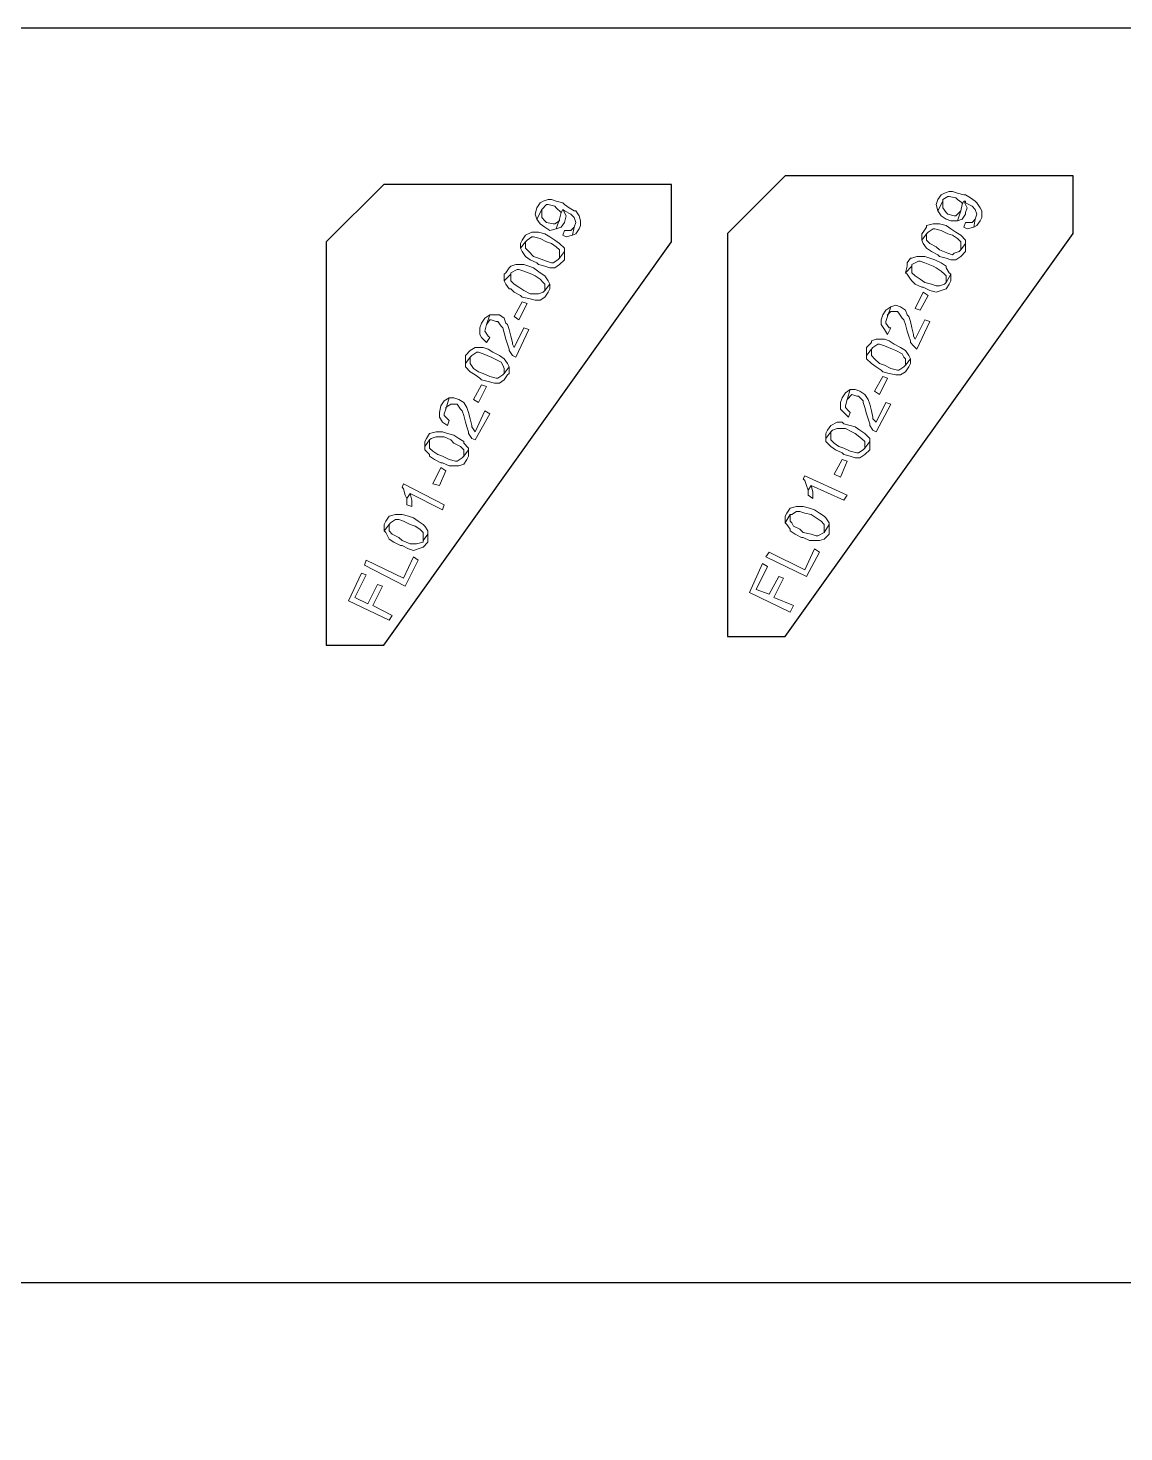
# Model space of a CAD drawing. Header units: millimetres. Extents: x 977 to 12288, y -94 to 5752.
# Drawn here: x 3870.8 to 4061.1, y 1615.2 to 1859 of the extents above; entities that cross this region are included whole.
import ezdxf

# ---------------------------------------------------------------- set-up
doc = ezdxf.new("R2010")
doc.units = ezdxf.units.MM

msp = doc.modelspace()

# ---------------------------------------------------------------- linework, layer by layer
at = {"color": 7, "linetype": 'Continuous', "lineweight": 25}
for p, q in [((4002.30094798, 1833.35889284), (3992.30094798, 1823.35889284)), ((4052.30094798, 1833.35889284), (4002.30094798, 1833.35889284)), ((4052.30094798, 1823.35889284), (4052.30094798, 1833.35889284)), ((3932.58726711, 1831.89206663), (3922.58726711, 1821.89206663)), ((3982.58726711, 1831.89206663), (3932.58726711, 1831.89206663)), ((3982.58726711, 1821.89206663), (3982.58726711, 1831.89206663)), ((3922.58726711, 1821.89206663), (3922.58726711, 1751.89206663)), ((3932.58726711, 1751.89206663), (3982.58726711, 1821.89206663)), ((3992.30094798, 1823.35889284), (3992.30094798, 1753.35889284)), ((4002.30094798, 1753.35889284), (4052.30094798, 1823.35889284)), ((3992.30094798, 1753.35889284), (4002.30094798, 1753.35889284)), ((3922.58726711, 1751.89206663), (3932.58726711, 1751.89206663)), ((4235.93056249, 1641.13241992), (3705.93056249, 1641.13241992))]:
    msp.add_line(p, q, dxfattribs=at)
msp.add_lwpolyline([(4483.71602095, 1859.03641665), (2673.53475737, 1859.03641665), (2673.53475737, 1206.52011083)])
at = {"color": 4, "lineweight": 0}
for points in [[(3959.175938, 1827.83891855), (3958.89390161, 1826.71077301), (3959.175938, 1825.86466386), (3959.175938, 1825.86466386), (3960.02204715, 1827.55688217), (3960.02204715, 1827.55688217), (3960.8681563, 1828.40299132), (3961.15019268, 1828.40299132), (3962.27833822, 1828.12095493), (3962.5603746, 1827.83891855), (3963.40648376, 1826.9928094), (3963.40648376, 1826.9928094), (3963.68852014, 1827.55688217), (3963.97055653, 1827.27484578), (3963.97055653, 1827.27484578), (3965.09870206, 1826.71077301), (3965.66277483, 1826.14670024), (3965.94481121, 1825.30059109), (3965.66277483, 1824.45448194), (3965.38073845, 1823.04430002), (3965.94481121, 1823.3263364), (3966.50888398, 1824.17244556), (3966.79092037, 1824.73651832), (3966.79092037, 1825.58262748), (3966.50888398, 1826.42873663), (3965.94481121, 1827.27484578), (3965.66277483, 1827.27484578), (3964.81666568, 1827.83891855), (3963.97055653, 1828.40299132), (3963.68852014, 1828.6850277), (3962.5603746, 1828.96706409), (3961.71426545, 1829.24910047), (3961.15019268, 1829.24910047), (3960.30408353, 1828.96706409), (3959.74001076, 1828.6850277)], [(4028.83892488, 1829.24910047), (4028.55688849, 1828.40299132), (4028.83892488, 1827.27484578), (4028.83892488, 1827.27484578), (4029.68503403, 1828.96706409), (4029.68503403, 1829.24910047), (4030.53114318, 1829.81317324), (4030.81317957, 1829.81317324), (4031.9413251, 1829.53113685), (4032.22336149, 1829.24910047), (4033.06947064, 1828.6850277), (4033.06947064, 1828.40299132), (4033.35150702, 1828.96706409), (4033.63354341, 1828.96706409), (4033.63354341, 1828.6850277), (4034.76168894, 1828.12095493), (4035.32576171, 1827.55688217), (4035.6077981, 1826.71077301), (4035.32576171, 1825.86466386), (4035.04372533, 1824.45448194), (4035.6077981, 1824.73651832), (4036.17187087, 1825.58262748), (4036.45390725, 1826.14670024), (4036.45390725, 1827.27484578), (4036.17187087, 1827.83891855), (4035.6077981, 1828.6850277), (4035.32576171, 1828.96706409), (4034.47965256, 1829.53113685), (4033.63354341, 1830.09520962), (4033.35150702, 1830.09520962), (4032.22336149, 1830.37724601), (4031.37725234, 1830.65928239), (4030.81317957, 1830.65928239), (4029.96707041, 1830.37724601), (4029.40299765, 1830.09520962)], [(4028.83892488, 1827.27484578), (4029.40299765, 1826.42873663), (4030.2491068, 1825.86466386), (4031.09521595, 1825.58262748), (4032.22336149, 1825.58262748), (4032.78743426, 1827.27484578), (4032.78743426, 1827.27484578), (4031.9413251, 1826.42873663), (4031.65928872, 1826.42873663), (4030.53114318, 1826.71077301), (4030.2491068, 1826.9928094), (4029.68503403, 1827.83891855), (4029.68503403, 1828.12095493), (4029.68503403, 1828.96706409)], [(4033.06947064, 1828.40299132), (4032.78743426, 1827.27484578), (4032.22336149, 1825.58262748), (4033.06947064, 1825.86466386), (4033.63354341, 1826.71077301), (4033.63354341, 1826.9928094), (4033.91557979, 1827.83891855), (4033.91557979, 1827.83891855), (4033.35150702, 1828.96706409)], [(3959.175938, 1825.86466386), (3959.74001076, 1825.01855471), (3960.58611992, 1824.45448194), (3961.43222907, 1823.89040917), (3962.5603746, 1824.17244556), (3963.12444737, 1825.86466386), (3963.12444737, 1825.58262748), (3962.27833822, 1825.01855471), (3961.99630184, 1825.01855471), (3960.8681563, 1825.30059109), (3960.58611992, 1825.58262748), (3960.02204715, 1826.14670024), (3960.02204715, 1826.42873663), (3960.02204715, 1827.55688217)], [(3963.40648376, 1826.9928094), (3963.12444737, 1825.86466386), (3962.5603746, 1824.17244556), (3963.40648376, 1824.45448194), (3963.97055653, 1825.30059109), (3963.97055653, 1825.30059109), (3964.25259291, 1826.42873663), (3964.25259291, 1826.42873663), (3963.68852014, 1827.55688217)], [(3956.63761054, 1822.19819087), (3956.35557415, 1821.6341181), (3956.35557415, 1820.78800895), (3957.20168331, 1821.91615448), (3957.48371969, 1822.19819087), (3958.32982884, 1822.76226363), (3958.61186523, 1822.76226363), (3959.74001076, 1822.48022725), (3960.8681563, 1821.91615448), (3961.71426545, 1821.6341181), (3962.5603746, 1821.07004533), (3963.12444737, 1820.50597256), (3963.12444737, 1819.94189979), (3963.12444737, 1819.09579064), (3963.97055653, 1820.22393618), (3963.97055653, 1820.78800895), (3963.12444737, 1821.6341181), (3963.12444737, 1821.6341181), (3962.27833822, 1822.19819087), (3961.43222907, 1822.76226363), (3960.58611992, 1823.3263364), (3959.45797438, 1823.60837279), (3959.45797438, 1823.60837279), (3958.32982884, 1823.60837279), (3958.32982884, 1823.60837279), (3957.20168331, 1823.04430002), (3957.20168331, 1823.04430002)], [(3963.97055653, 1823.89040917), (3963.68852014, 1823.04430002), (3964.25259291, 1822.76226363), (3965.38073845, 1823.04430002), (3965.66277483, 1824.45448194), (3965.09870206, 1823.89040917), (3965.09870206, 1823.89040917)], [(4026.30059742, 1823.60837279), (4026.01856104, 1823.3263364), (4026.01856104, 1822.19819087), (4026.86467019, 1823.3263364), (4027.14670657, 1823.60837279), (4027.99281573, 1824.17244556), (4028.27485211, 1824.17244556), (4029.40299765, 1823.89040917), (4030.53114318, 1823.3263364), (4031.37725234, 1823.04430002), (4032.22336149, 1822.48022725), (4032.78743426, 1821.91615448), (4032.78743426, 1821.6341181), (4032.78743426, 1820.50597256), (4033.63354341, 1821.6341181), (4033.63354341, 1822.19819087), (4032.78743426, 1823.04430002), (4032.78743426, 1823.04430002), (4031.9413251, 1823.60837279), (4031.09521595, 1824.17244556), (4030.2491068, 1824.73651832), (4029.12096126, 1825.01855471), (4029.12096126, 1825.01855471), (4027.99281573, 1825.01855471), (4027.99281573, 1825.01855471), (4026.86467019, 1824.73651832), (4026.86467019, 1824.45448194)], [(4033.63354341, 1825.30059109), (4033.35150702, 1824.45448194), (4033.91557979, 1824.17244556), (4035.04372533, 1824.45448194), (4035.32576171, 1825.86466386), (4034.76168894, 1825.30059109), (4034.76168894, 1825.30059109)], [(3956.35557415, 1820.78800895), (3956.63761054, 1820.22393618), (3957.20168331, 1819.37782702), (3957.20168331, 1819.37782702), (3958.04779246, 1818.81375426), (3959.175938, 1818.24968149), (3959.45797438, 1817.9676451), (3960.58611992, 1817.68560872), (3961.43222907, 1817.40357234), (3962.27833822, 1817.40357234), (3963.12444737, 1817.9676451), (3963.97055653, 1818.81375426), (3963.97055653, 1819.09579064), (3963.97055653, 1820.22393618), (3963.12444737, 1819.09579064), (3962.84241099, 1818.81375426), (3961.99630184, 1818.24968149), (3961.71426545, 1818.24968149), (3960.8681563, 1818.53171787), (3959.45797438, 1819.09579064), (3958.61186523, 1819.37782702), (3957.76575607, 1820.22393618), (3957.20168331, 1820.78800895), (3957.20168331, 1820.78800895), (3957.20168331, 1821.91615448)], [(4026.01856104, 1822.19819087), (4026.30059742, 1821.6341181), (4026.86467019, 1820.78800895), (4026.86467019, 1820.78800895), (4027.71077934, 1820.22393618), (4028.83892488, 1819.65986341), (4029.12096126, 1819.37782702), (4030.2491068, 1819.09579064), (4031.09521595, 1818.81375426), (4031.9413251, 1818.81375426), (4032.78743426, 1819.37782702), (4033.63354341, 1820.22393618), (4033.63354341, 1820.78800895), (4033.63354341, 1821.6341181), (4032.78743426, 1820.50597256), (4032.50539787, 1820.22393618), (4031.65928872, 1819.94189979), (4031.37725234, 1819.65986341), (4030.53114318, 1819.94189979), (4029.12096126, 1820.50597256), (4028.55688849, 1821.07004533), (4027.42874296, 1821.6341181), (4026.86467019, 1822.19819087), (4026.86467019, 1822.48022725), (4026.86467019, 1823.3263364)], [(4023.48023358, 1818.24968149), (4023.48023358, 1817.68560872), (4023.19819719, 1816.55746318), (4024.32634273, 1817.68560872), (4024.32634273, 1817.9676451), (4025.45448827, 1818.53171787), (4025.73652465, 1818.53171787), (4026.5826338, 1818.24968149), (4027.99281573, 1817.68560872), (4028.55688849, 1817.40357234), (4029.40299765, 1816.83949957), (4029.96707041, 1816.2754268), (4030.2491068, 1815.99339042), (4030.2491068, 1814.86524488), (4031.09521595, 1816.2754268), (4030.81317957, 1816.55746318), (4030.2491068, 1817.40357234), (4030.2491068, 1817.68560872), (4029.40299765, 1818.24968149), (4028.27485211, 1818.81375426), (4027.42874296, 1819.09579064), (4026.5826338, 1819.37782702), (4026.30059742, 1819.37782702), (4025.17245188, 1819.37782702), (4025.17245188, 1819.37782702), (4024.32634273, 1819.09579064), (4024.04430635, 1819.09579064)], [(3953.8172467, 1816.55746318), (3953.53521031, 1816.2754268), (3953.53521031, 1815.14728126), (3954.66335585, 1816.2754268), (3954.66335585, 1816.55746318), (3955.79150139, 1817.12153595), (3956.07353777, 1817.12153595), (3956.91964692, 1816.83949957), (3958.32982884, 1816.2754268), (3958.89390161, 1815.99339042), (3959.74001076, 1815.42931765), (3960.30408353, 1814.86524488), (3960.58611992, 1814.58320849), (3960.58611992, 1813.45506296), (3961.43222907, 1814.58320849), (3961.15019268, 1815.14728126), (3960.58611992, 1815.99339042), (3960.58611992, 1815.99339042), (3959.74001076, 1816.55746318), (3958.61186523, 1817.40357234), (3957.76575607, 1817.68560872), (3956.91964692, 1817.9676451), (3956.63761054, 1817.9676451), (3955.509465, 1817.9676451), (3955.509465, 1817.9676451), (3954.66335585, 1817.68560872), (3954.38131946, 1817.40357234)], [(4023.19819719, 1816.55746318), (4023.48023358, 1816.2754268), (4024.04430635, 1815.42931765), (4024.32634273, 1815.14728126), (4024.8904155, 1814.58320849), (4026.01856104, 1814.01913573), (4026.30059742, 1814.01913573), (4027.42874296, 1813.45506296), (4028.55688849, 1813.17302657), (4029.40299765, 1813.45506296), (4030.2491068, 1813.73709934), (4030.81317957, 1814.58320849), (4031.09521595, 1815.14728126), (4031.09521595, 1816.2754268), (4030.2491068, 1814.86524488), (4029.96707041, 1814.58320849), (4029.12096126, 1814.30117211), (4028.55688849, 1814.30117211), (4027.71077934, 1814.58320849), (4026.5826338, 1814.86524488), (4025.73652465, 1815.42931765), (4024.8904155, 1815.99339042), (4024.32634273, 1816.55746318), (4024.32634273, 1816.83949957), (4024.32634273, 1817.68560872)], [(3953.53521031, 1815.14728126), (3953.8172467, 1814.58320849), (3954.38131946, 1813.73709934), (3954.66335585, 1813.73709934), (3955.22742862, 1813.17302657), (3956.35557415, 1812.60895381), (3956.63761054, 1812.32691742), (3957.76575607, 1812.04488104), (3958.89390161, 1811.76284465), (3959.74001076, 1811.76284465), (3960.58611992, 1812.32691742), (3961.15019268, 1813.17302657), (3961.43222907, 1813.73709934), (3961.43222907, 1814.58320849), (3960.58611992, 1813.45506296), (3960.30408353, 1813.17302657), (3959.45797438, 1812.89099019), (3958.89390161, 1812.89099019), (3958.04779246, 1812.89099019), (3956.91964692, 1813.45506296), (3956.07353777, 1814.01913573), (3955.22742862, 1814.58320849), (3954.66335585, 1815.14728126), (3954.66335585, 1815.42931765), (3954.66335585, 1816.2754268)], [(3956.07353777, 1808.37840804), (3955.22742862, 1808.94248081), (3956.63761054, 1811.48080827), (3957.48371969, 1811.19877188), (3956.07353777, 1808.37840804)], [(4025.73652465, 1810.07062635), (4024.8904155, 1810.35266273), (4026.30059742, 1813.17302657), (4027.14670657, 1812.60895381), (4025.73652465, 1810.07062635)], [(3949.58670093, 1807.81433528), (3949.30466455, 1806.96822612), (3949.30466455, 1805.84008059), (3949.58670093, 1805.27600782), (3950.43281009, 1804.42989867), (3950.99688285, 1805.27600782), (3950.71484647, 1805.5580442), (3950.1507737, 1806.40415335), (3950.1507737, 1806.40415335), (3950.43281009, 1807.53229889), (3950.99688285, 1809.2245172), (3950.1507737, 1808.66044443)], [(3950.99688285, 1809.2245172), (3950.43281009, 1807.53229889), (3950.43281009, 1807.53229889), (3950.99688285, 1808.37840804), (3951.27891924, 1808.37840804), (3952.12502839, 1808.09637166), (3952.40706478, 1808.09637166), (3952.97113754, 1807.25026251), (3953.25317393, 1806.96822612), (3953.53521031, 1806.12211697), (3953.8172467, 1804.99397143), (3954.09928308, 1804.14786228), (3954.38131946, 1803.30175313), (3954.38131946, 1803.01971674), (3954.94539223, 1802.17360759), (3955.509465, 1801.89157121), (3957.76575607, 1806.68618974), (3956.91964692, 1806.96822612), (3955.22742862, 1803.58378951), (3954.94539223, 1804.14786228), (3954.94539223, 1804.42989867), (3954.66335585, 1805.5580442), (3954.66335585, 1805.5580442), (3954.38131946, 1806.68618974), (3954.09928308, 1807.53229889), (3953.8172467, 1807.81433528), (3953.53521031, 1808.66044443), (3952.68910116, 1809.2245172), (3951.84299201, 1809.2245172)], [(4019.24968782, 1809.2245172), (4018.96765143, 1808.37840804), (4018.96765143, 1807.53229889), (4019.5317242, 1806.68618974), (4020.09579697, 1805.84008059), (4020.65986974, 1806.96822612), (4020.37783335, 1806.96822612), (4019.81376059, 1807.81433528), (4019.81376059, 1808.09637166), (4020.09579697, 1808.94248081), (4020.65986974, 1810.63469912), (4019.81376059, 1810.07062635)], [(4020.65986974, 1810.63469912), (4020.09579697, 1808.94248081), (4020.09579697, 1809.2245172), (4020.65986974, 1809.78858996), (4020.94190612, 1809.78858996), (4021.78801527, 1809.78858996), (4022.07005166, 1809.50655358), (4022.63412443, 1808.66044443), (4022.91616081, 1808.37840804), (4023.19819719, 1807.53229889), (4023.48023358, 1806.40415335), (4023.76226996, 1805.5580442), (4024.04430635, 1804.71193505), (4024.04430635, 1804.42989867), (4024.60837912, 1803.8658259), (4025.17245188, 1803.30175313), (4027.42874296, 1808.09637166), (4026.5826338, 1808.37840804), (4024.8904155, 1804.99397143), (4024.60837912, 1805.5580442), (4024.60837912, 1805.84008059), (4024.32634273, 1806.96822612), (4024.32634273, 1806.96822612), (4024.04430635, 1808.09637166), (4023.76226996, 1808.94248081), (4023.48023358, 1809.2245172), (4023.19819719, 1810.07062635), (4022.35208804, 1810.63469912), (4021.50597889, 1810.9167355)], [(4016.42932398, 1803.58378951), (4016.42932398, 1803.30175313), (4016.42932398, 1802.17360759), (4017.27543313, 1803.30175313), (4017.55746951, 1803.58378951), (4018.40357866, 1804.14786228), (4018.68561505, 1804.14786228), (4019.5317242, 1803.8658259), (4020.94190612, 1803.30175313), (4021.50597889, 1803.01971674), (4022.63412443, 1802.45564398), (4022.91616081, 1801.89157121), (4023.19819719, 1801.60953482), (4023.19819719, 1800.48138929), (4024.04430635, 1801.60953482), (4023.76226996, 1802.17360759), (4023.19819719, 1803.01971674), (4023.19819719, 1803.01971674), (4022.35208804, 1803.58378951), (4021.22394251, 1804.14786228), (4020.37783335, 1804.71193505), (4019.5317242, 1804.99397143), (4019.24968782, 1804.99397143), (4018.40357866, 1804.99397143), (4018.12154228, 1804.99397143), (4017.27543313, 1804.71193505), (4017.27543313, 1804.42989867)], [(3946.76633709, 1802.17360759), (3946.76633709, 1801.60953482), (3946.76633709, 1800.76342567), (3947.61244625, 1801.89157121), (3947.89448263, 1802.17360759), (3948.74059178, 1802.73768036), (3949.02262817, 1802.73768036), (3949.86873732, 1802.45564398), (3951.27891924, 1801.89157121), (3951.84299201, 1801.60953482), (3952.97113754, 1801.04546206), (3953.25317393, 1800.48138929), (3953.53521031, 1799.91731652), (3953.53521031, 1799.07120737), (3954.38131946, 1800.1993529), (3954.09928308, 1800.76342567), (3953.53521031, 1801.60953482), (3953.53521031, 1801.60953482), (3952.68910116, 1802.17360759), (3951.56095562, 1802.73768036), (3950.71484647, 1803.30175313), (3949.86873732, 1803.58378951), (3949.58670093, 1803.58378951), (3948.74059178, 1803.58378951), (3948.4585554, 1803.58378951), (3947.61244625, 1803.01971674), (3947.61244625, 1803.01971674)], [(3946.76633709, 1800.76342567), (3946.76633709, 1800.1993529), (3947.61244625, 1799.35324375), (3947.61244625, 1799.35324375), (3948.4585554, 1798.78917098), (3949.30466455, 1798.22509821), (3949.58670093, 1797.94306183), (3950.71484647, 1797.66102545), (3951.84299201, 1797.37898906), (3952.68910116, 1797.37898906), (3953.53521031, 1797.94306183), (3954.09928308, 1798.78917098), (3954.38131946, 1799.07120737), (3954.38131946, 1800.1993529), (3953.53521031, 1799.07120737), (3953.25317393, 1798.78917098), (3952.40706478, 1798.22509821), (3952.12502839, 1798.22509821), (3950.99688285, 1798.5071346), (3949.86873732, 1799.07120737), (3949.02262817, 1799.35324375), (3948.17651901, 1799.91731652), (3947.61244625, 1800.76342567), (3947.61244625, 1800.76342567), (3947.61244625, 1801.89157121)], [(4016.42932398, 1802.17360759), (4016.42932398, 1801.60953482), (4017.27543313, 1800.76342567), (4017.27543313, 1800.76342567), (4018.12154228, 1800.1993529), (4018.96765143, 1799.63528014), (4019.24968782, 1799.35324375), (4020.37783335, 1799.07120737), (4021.50597889, 1798.78917098), (4022.35208804, 1798.78917098), (4023.19819719, 1799.35324375), (4023.76226996, 1800.1993529), (4024.04430635, 1800.76342567), (4024.04430635, 1801.60953482), (4023.19819719, 1800.48138929), (4022.91616081, 1800.1993529), (4022.07005166, 1799.63528014), (4021.78801527, 1799.63528014), (4020.65986974, 1799.91731652), (4019.5317242, 1800.48138929), (4018.68561505, 1800.76342567), (4017.8395059, 1801.60953482), (4017.27543313, 1802.17360759), (4017.27543313, 1802.45564398), (4017.27543313, 1803.30175313)], [(3949.02262817, 1793.99455245), (3948.17651901, 1794.55862522), (3949.58670093, 1797.09695268), (3950.43281009, 1796.81491629), (3949.02262817, 1793.99455245)], [(4018.68561505, 1795.40473437), (4017.8395059, 1795.96880714), (4019.24968782, 1798.5071346), (4020.09579697, 1798.22509821), (4018.68561505, 1795.40473437)], [(3942.53579133, 1793.43047968), (3942.25375495, 1792.30233415), (3942.25375495, 1791.456225), (3942.81782771, 1790.61011584), (3943.66393687, 1790.04604307), (3943.94597325, 1790.89215223), (3943.66393687, 1791.17418861), (3943.0998641, 1791.73826138), (3943.0998641, 1792.02029776), (3943.38190048, 1792.86640692), (3943.94597325, 1794.8406616), (3943.0998641, 1794.27658884)], [(3943.94597325, 1794.8406616), (3943.38190048, 1792.86640692), (3943.38190048, 1793.1484433), (3944.22800964, 1793.71251607), (3944.22800964, 1793.71251607), (3945.07411879, 1793.71251607), (3945.35615517, 1793.71251607), (3945.92022794, 1792.86640692), (3946.20226432, 1792.58437053), (3946.48430071, 1791.73826138), (3946.76633709, 1790.61011584), (3947.04837348, 1789.76400669), (3947.33040986, 1788.91789754), (3947.33040986, 1788.63586115), (3947.89448263, 1787.789752), (3948.4585554, 1787.50771562), (3950.99688285, 1792.02029776), (3950.1507737, 1792.58437053), (3948.4585554, 1788.91789754), (3947.89448263, 1789.76400669), (3947.89448263, 1790.04604307), (3947.61244625, 1791.17418861), (3947.61244625, 1791.17418861), (3947.33040986, 1792.30233415), (3947.04837348, 1793.1484433), (3947.04837348, 1793.1484433), (3946.48430071, 1793.99455245), (3945.63819156, 1794.55862522), (3944.7920824, 1794.8406616)], [(4012.19877821, 1794.8406616), (4011.91674183, 1793.99455245), (4011.91674183, 1792.86640692), (4012.4808146, 1792.30233415), (4013.32692375, 1791.456225), (4013.60896013, 1792.30233415), (4013.32692375, 1792.58437053), (4012.76285098, 1793.1484433), (4012.76285098, 1793.43047968), (4013.04488737, 1794.55862522), (4013.60896013, 1796.25084353), (4012.76285098, 1795.68677076)], [(4013.60896013, 1796.25084353), (4013.04488737, 1794.55862522), (4013.04488737, 1794.55862522), (4013.89099652, 1795.40473437), (4013.89099652, 1795.40473437), (4014.73710567, 1795.12269799), (4015.01914205, 1795.12269799), (4015.86525121, 1794.27658884), (4015.86525121, 1793.99455245), (4016.14728759, 1793.1484433), (4016.42932398, 1792.02029776), (4016.71136036, 1791.17418861), (4016.99339674, 1790.32807946), (4016.99339674, 1790.04604307), (4017.55746951, 1789.19993392), (4018.12154228, 1788.91789754), (4020.65986974, 1793.71251607), (4019.81376059, 1793.99455245), (4018.12154228, 1790.61011584), (4017.55746951, 1791.17418861), (4017.55746951, 1791.456225), (4017.27543313, 1792.58437053), (4017.27543313, 1792.58437053), (4016.99339674, 1793.71251607), (4016.71136036, 1794.55862522), (4016.71136036, 1794.55862522), (4016.14728759, 1795.40473437), (4015.30117844, 1795.96880714), (4014.45506929, 1796.25084353)], [(4009.66045076, 1789.19993392), (4009.37841437, 1788.63586115), (4009.37841437, 1787.789752), (4010.22452352, 1788.91789754), (4010.50655991, 1789.19993392), (4011.35266906, 1789.48197031), (4011.63470545, 1789.48197031), (4012.76285098, 1789.48197031), (4013.89099652, 1788.91789754), (4014.45506929, 1788.63586115), (4015.58321482, 1787.789752), (4016.14728759, 1787.22567923), (4016.14728759, 1786.94364285), (4016.14728759, 1786.0975337), (4016.99339674, 1787.22567923), (4016.99339674, 1787.789752), (4016.14728759, 1788.63586115), (4016.14728759, 1788.63586115), (4015.30117844, 1789.19993392), (4014.45506929, 1789.76400669), (4013.60896013, 1790.04604307), (4012.4808146, 1790.32807946), (4012.19877821, 1790.61011584), (4011.35266906, 1790.61011584), (4011.35266906, 1790.61011584), (4010.22452352, 1790.04604307), (4010.22452352, 1790.04604307)], [(3939.99746387, 1787.789752), (3939.71542749, 1787.22567923), (3939.71542749, 1786.37957008), (3940.56153664, 1787.50771562), (3940.84357303, 1787.789752), (3941.68968218, 1788.07178839), (3941.97171856, 1788.07178839), (3943.0998641, 1788.07178839), (3944.22800964, 1787.50771562), (3944.7920824, 1786.94364285), (3945.92022794, 1786.37957008), (3946.48430071, 1785.81549731), (3946.48430071, 1785.53346093), (3946.48430071, 1784.68735178), (3947.33040986, 1785.81549731), (3947.33040986, 1786.0975337), (3946.48430071, 1786.94364285), (3946.48430071, 1787.22567923), (3945.63819156, 1787.789752), (3944.7920824, 1788.35382477), (3943.66393687, 1788.63586115), (3942.81782771, 1788.91789754), (3942.53579133, 1788.91789754), (3941.68968218, 1788.91789754), (3941.68968218, 1788.91789754), (3940.56153664, 1788.63586115), (3940.56153664, 1788.63586115)], [(3939.71542749, 1786.37957008), (3939.71542749, 1785.81549731), (3940.56153664, 1784.96938816), (3940.56153664, 1784.68735178), (3941.40764579, 1784.12327901), (3942.53579133, 1783.55920624), (3942.81782771, 1783.55920624), (3943.94597325, 1782.99513347), (3944.7920824, 1782.99513347), (3945.63819156, 1782.99513347), (3946.48430071, 1783.27716985), (3947.04837348, 1784.12327901), (3947.33040986, 1784.68735178), (3947.33040986, 1785.81549731), (3946.48430071, 1784.68735178), (3946.20226432, 1784.40531539), (3945.35615517, 1783.84124262), (3945.07411879, 1783.84124262), (3943.94597325, 1784.12327901), (3942.81782771, 1784.68735178), (3941.97171856, 1784.96938816), (3941.12560941, 1785.53346093), (3940.56153664, 1786.0975337), (3940.56153664, 1786.37957008), (3940.56153664, 1787.50771562)], [(4009.37841437, 1787.789752), (4009.37841437, 1787.22567923), (4010.22452352, 1786.37957008), (4010.22452352, 1786.37957008), (4011.07063268, 1785.81549731), (4012.19877821, 1785.25142454), (4012.4808146, 1784.96938816), (4013.60896013, 1784.68735178), (4014.45506929, 1784.40531539), (4015.30117844, 1784.40531539), (4016.14728759, 1784.96938816), (4016.99339674, 1785.81549731), (4016.99339674, 1786.0975337), (4016.99339674, 1787.22567923), (4016.14728759, 1786.0975337), (4015.86525121, 1785.81549731), (4015.01914205, 1785.25142454), (4014.73710567, 1785.25142454), (4013.60896013, 1785.53346093), (4012.4808146, 1786.0975337), (4011.63470545, 1786.37957008), (4010.78859629, 1786.94364285), (4010.22452352, 1787.50771562), (4010.22452352, 1787.789752), (4010.22452352, 1788.91789754)], [(3942.25375495, 1779.61069686), (3941.12560941, 1779.89273325), (3942.53579133, 1782.71309709), (3943.38190048, 1782.14902432), (3942.25375495, 1779.61069686)], [(4011.91674183, 1781.02087878), (4010.78859629, 1781.58495155), (4012.19877821, 1784.12327901), (4013.04488737, 1783.84124262), (4011.91674183, 1781.02087878)], [(3936.0489545, 1779.89273325), (3935.76691811, 1779.32866048), (3936.0489545, 1779.04662409), (3936.33099088, 1777.91847856), (3936.61302726, 1777.35440579), (3937.17710003, 1778.20051494), (3942.81782771, 1775.3801511), (3943.0998641, 1776.22626025)], [(4005.71194138, 1781.30291517), (4005.42990499, 1780.7388424), (4005.71194138, 1780.45680601), (4005.99397776, 1779.61069686), (4006.27601415, 1778.76458771), (4006.84008691, 1779.61069686), (4012.4808146, 1777.0723694), (4013.04488737, 1777.91847856)], [(3936.61302726, 1777.35440579), (3936.61302726, 1776.22626025), (3937.45913642, 1775.94422387), (3937.45913642, 1775.94422387), (3937.45913642, 1777.0723694), (3937.45913642, 1777.0723694), (3937.17710003, 1778.20051494)], [(4006.27601415, 1778.76458771), (4006.27601415, 1777.91847856), (4007.1221233, 1777.35440579), (4007.1221233, 1777.35440579), (4007.1221233, 1778.48255132), (4007.1221233, 1778.48255132), (4006.84008691, 1779.61069686)], [(4002.60954115, 1774.81607833), (4002.32750477, 1774.25200556), (4002.32750477, 1773.12386003), (4003.17361392, 1774.53404195), (4003.45565031, 1774.53404195), (4004.30175946, 1775.09811471), (4004.86583223, 1775.09811471), (4005.71194138, 1774.81607833), (4006.84008691, 1774.53404195), (4007.68619607, 1773.96996918), (4008.53230522, 1773.40589641), (4009.09637799, 1772.84182364), (4009.09637799, 1772.55978726), (4009.09637799, 1771.43164172), (4009.94248714, 1772.84182364), (4009.94248714, 1773.12386003), (4009.37841437, 1773.96996918), (4009.09637799, 1774.25200556), (4008.25026884, 1774.81607833), (4007.40415968, 1775.3801511), (4006.55805053, 1775.66218748), (4005.42990499, 1775.94422387), (4005.42990499, 1775.94422387), (4004.30175946, 1775.94422387), (4004.30175946, 1775.94422387), (4003.17361392, 1775.66218748), (4003.17361392, 1775.66218748)], [(3932.94655427, 1773.40589641), (3932.66451789, 1772.84182364), (3932.66451789, 1771.71367811), (3933.51062704, 1772.84182364), (3933.79266342, 1773.12386003), (3934.63877257, 1773.68793279), (3935.20284534, 1773.68793279), (3936.0489545, 1773.40589641), (3937.17710003, 1772.84182364), (3938.02320918, 1772.55978726), (3938.86931834, 1771.99571449), (3939.43339111, 1771.43164172), (3939.43339111, 1771.14960534), (3939.43339111, 1770.0214598), (3940.27950026, 1771.14960534), (3940.27950026, 1771.71367811), (3939.71542749, 1772.55978726), (3939.43339111, 1772.84182364), (3938.58728195, 1773.40589641), (3937.7411728, 1773.96996918), (3936.89506365, 1774.25200556), (3935.76691811, 1774.53404195), (3935.76691811, 1774.53404195), (3934.63877257, 1774.53404195), (3934.63877257, 1774.53404195), (3933.51062704, 1774.25200556), (3933.51062704, 1774.25200556)], [(3932.66451789, 1771.71367811), (3932.94655427, 1771.43164172), (3933.51062704, 1770.30349618), (3933.51062704, 1770.30349618), (3934.35673619, 1769.73942342), (3935.48488173, 1769.17535065), (3935.76691811, 1769.17535065), (3936.89506365, 1768.61127788), (3937.7411728, 1768.3292415), (3938.58728195, 1768.61127788), (3939.43339111, 1768.89331426), (3940.27950026, 1769.73942342), (3940.27950026, 1770.30349618), (3940.27950026, 1771.14960534), (3939.43339111, 1770.0214598), (3939.43339111, 1769.73942342), (3938.30524557, 1769.45738703), (3938.02320918, 1769.45738703), (3937.17710003, 1769.45738703), (3935.76691811, 1770.0214598), (3935.20284534, 1770.58553257), (3934.07469981, 1771.14960534), (3933.51062704, 1771.71367811), (3933.51062704, 1771.99571449), (3933.51062704, 1772.84182364)], [(4002.32750477, 1773.12386003), (4002.60954115, 1772.84182364), (4003.17361392, 1771.99571449), (4003.17361392, 1771.71367811), (4004.01972307, 1771.14960534), (4005.14786861, 1770.58553257), (4005.42990499, 1770.58553257), (4006.55805053, 1770.0214598), (4007.40415968, 1770.0214598), (4008.25026884, 1770.0214598), (4009.09637799, 1770.30349618), (4009.94248714, 1771.14960534), (4009.94248714, 1771.71367811), (4009.94248714, 1772.84182364), (4009.09637799, 1771.43164172), (4009.09637799, 1771.43164172), (4007.96823245, 1770.86756895), (4007.68619607, 1770.86756895), (4006.84008691, 1771.14960534), (4005.42990499, 1771.43164172), (4004.86583223, 1771.99571449), (4003.73768669, 1772.55978726), (4003.45565031, 1773.12386003), (4003.17361392, 1773.40589641), (4003.17361392, 1774.53404195)], [(3999.50714093, 1768.04720511), (3998.94306816, 1767.20109596), (4005.99397776, 1763.81665935), (4008.25026884, 1768.04720511), (4007.40415968, 1768.61127788), (4005.71194138, 1764.94480489)], [(3929.56211766, 1766.63702319), (3929.28008128, 1765.79091404), (3936.33099088, 1762.12444104), (3938.58728195, 1766.63702319), (3937.7411728, 1767.20109596), (3936.0489545, 1763.53462297)], [(3998.37899539, 1766.07295042), (3996.12270432, 1760.99629551), (4003.17361392, 1757.6118589), (4003.73768669, 1758.74000443), (4000.35325008, 1760.15018636), (4002.04546838, 1763.53462297), (4001.19935923, 1763.81665935), (3999.50714093, 1760.71425912), (3997.25084985, 1761.56036828), (3999.22510454, 1765.50887765)], [(3928.71600851, 1764.38073212), (3926.45971743, 1759.58611359), (3933.51062704, 1756.20167698), (3934.07469981, 1757.04778613), (3930.6902632, 1758.74000443), (3932.3824815, 1762.12444104), (3931.53637235, 1762.40647743), (3929.84415404, 1759.02204082), (3927.58786297, 1760.15018636), (3929.56211766, 1764.09869573)]]:
    msp.add_lwpolyline(points, close=True, dxfattribs=at)

doc.saveas('drawing.dxf')
